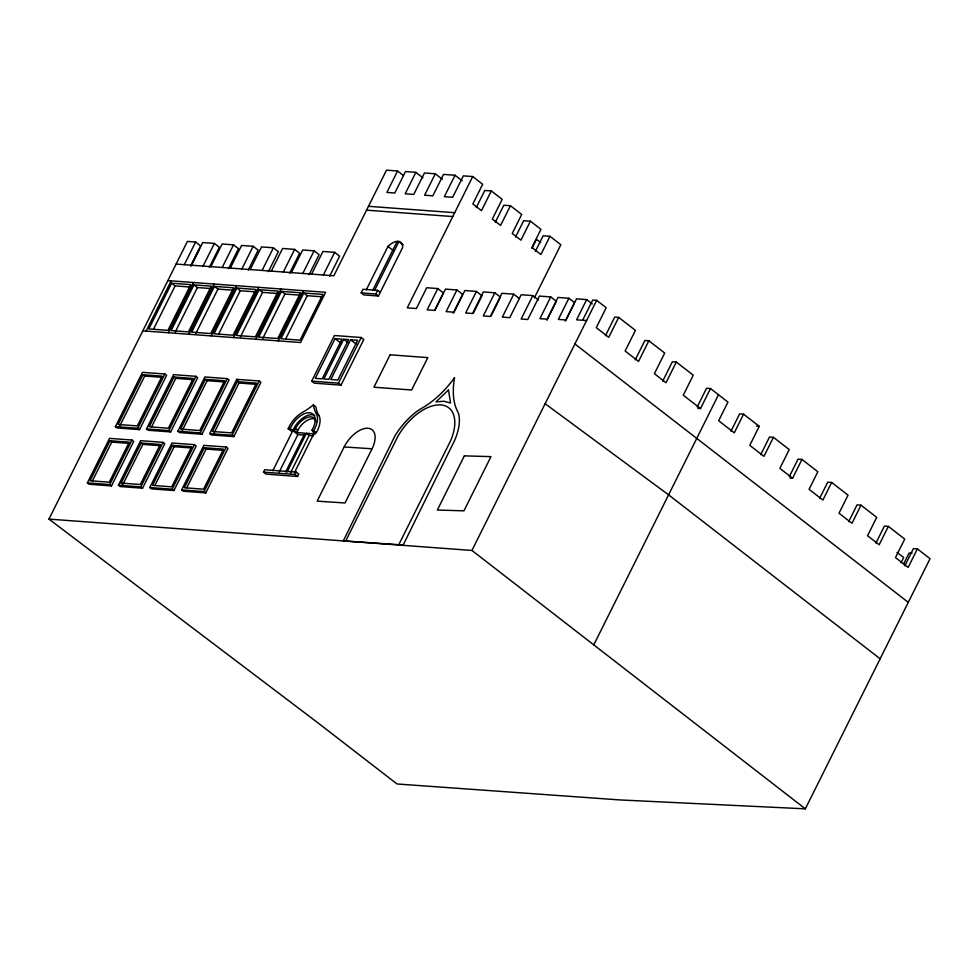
<?xml version="1.0" encoding="UTF-8"?>
<svg xmlns="http://www.w3.org/2000/svg" width="979" height="979" viewBox="0 0 979 979"><rect width="100%" height="100%" fill="white"/><g stroke="black" fill="none" stroke-linecap="round" stroke-linejoin="round"><path stroke-width="1.47" d="M904.877 565.789L913.444 548.595L917.384 548.889L930.05 558.703L805.338 808.838L619.609 799.916L397.009 783.971L317.979 722.894L48.95 519.103L187.393 241.421L195.616 242.033L200.585 245.888L190.624 265.872M146.104 331.086L171.141 280.863M171.631 283.225L148.832 328.956L167.923 330.376L190.734 284.632L171.631 283.225L175.094 285.892L189.779 286.982M184.321 264.673L195.616 242.033M153.63 328.944L175.094 285.892M191.015 265.994L198.908 250.159M191.431 265.199L202.726 242.559L214.377 243.428L219.345 247.283L209.396 267.255M87.351 482.904L109.55 438.384L131.957 440.036L133.682 441.382L111.484 485.902L89.077 484.238L87.351 482.904L109.758 484.568L111.484 485.902M115.412 426.611L142.469 372.35L164.888 374.002L166.614 375.349L139.556 429.622L117.137 427.958L115.412 426.611L137.819 428.276L139.556 429.622M110.04 440.746L90.08 480.775L109.269 482.206L129.228 442.165L110.04 440.746L111.765 442.08L129.485 443.389M142.958 374.712L118.141 424.494L137.329 425.914L162.147 376.132L142.958 374.712L144.696 376.046L162.404 377.356M92.467 480.787L111.765 442.08M119.866 425.828L144.696 376.046M168.425 332.738L193.463 282.515M203.094 266.068L214.377 243.428M193.952 284.877L171.154 330.608L188.457 331.893L211.268 286.162L193.952 284.877L197.415 287.557L210.399 288.511M175.278 331.942L197.415 287.557M210.852 266.643L222.147 244.004L233.504 244.848L238.472 248.69L228.511 268.674M109.758 484.568L131.957 440.036M137.819 428.276L164.888 374.002M188.959 334.255L213.997 284.032M222.209 267.487L233.504 244.848M214.487 286.394L191.688 332.138L210.779 333.545L233.589 287.814L214.487 286.394L217.95 289.074L234.103 290.273M118.422 485.205L140.621 440.685L163.04 442.349L164.766 443.683L142.567 488.203L120.16 486.551L118.422 485.205L140.841 486.869L142.567 488.203M146.495 428.924L173.552 374.651L195.959 376.315L197.697 377.649L170.64 431.923L148.221 430.258L146.495 428.924L168.902 430.576L170.64 431.923M121.163 483.088L141.123 443.046L160.311 444.466L140.352 484.507L121.163 483.088L122.889 484.421L142.848 444.38L160.568 445.702M174.042 377.013L149.224 426.795L168.412 428.215L193.23 378.432L174.042 377.013L175.767 378.347L193.487 379.668M195.812 333.472L217.95 289.074M230.31 268.087L241.593 245.448L253.169 246.304L258.15 250.159L248.189 270.131M151.623 426.795L175.767 378.347M241.886 268.944L253.169 246.304M211.28 335.907L236.318 285.684M236.808 288.046L214.009 333.79L233.1 335.21L255.911 289.466L236.808 288.046L240.271 290.726L254.956 291.815M140.841 486.869L163.04 442.349M168.902 430.576L195.959 376.315M250.22 269.555L261.515 246.916L273.386 247.797L278.354 251.652L268.393 271.624M218.806 333.778L240.271 290.726M149.787 487.53L171.986 443.01L194.405 444.662L196.13 446.008L173.932 490.528L151.525 488.876L149.787 487.53L172.206 489.194L173.932 490.528M177.86 431.237L204.917 376.976L227.324 378.64L229.062 379.974L202.004 434.248L179.585 432.583L177.86 431.237L200.267 432.902L202.004 434.248M172.488 445.372L152.528 485.413L171.717 486.832L191.676 446.791L172.488 445.372L174.213 446.705L191.933 448.015M205.406 379.338L180.589 429.12L199.777 430.54L224.595 380.758L205.406 379.338L207.132 380.672L224.852 381.994M154.915 485.413L174.213 446.705M182.314 430.454L207.132 380.672M262.091 270.437L273.386 247.797M233.602 337.571L258.64 287.337M259.129 289.698L236.331 335.442L255.421 336.862L278.232 291.118L259.129 289.698L262.592 292.378L277.277 293.467M271.293 271.122L282.588 248.482L294.642 249.376L299.623 253.231L289.662 273.202M240.455 336.776L262.592 292.378M172.206 489.194L194.405 444.662M200.267 432.902L227.324 378.64M283.359 272.015L294.642 249.376M255.923 339.223L280.961 289.001M181.641 489.892L203.84 445.372L226.259 447.024L227.985 448.37L205.786 492.89L183.367 491.225L181.641 489.892L204.06 491.556L205.786 492.89M209.702 433.599L236.759 379.338L259.178 380.99L260.903 382.336L233.846 436.61L211.427 434.945L209.702 433.599L232.121 435.263L233.846 436.61M281.45 291.363L258.652 337.094L277.742 338.514L300.553 292.77L281.45 291.363L284.913 294.043L299.598 295.12M291.399 272.615L302.695 249.975L314.112 250.82L319.081 254.675L309.119 274.646M204.33 447.733L184.37 487.762L203.559 489.194L223.518 449.153L204.33 447.733L206.067 449.067L223.775 450.377M237.261 381.7L212.431 431.482L231.619 432.902L256.449 383.119L237.261 381.7L238.986 383.034L256.694 384.343M186.769 487.775L206.067 449.067M214.168 432.816L238.986 383.034M262.776 338.428L284.913 294.043M302.817 273.459L314.112 250.82M278.232 340.876L303.282 290.653M311.64 274.108L322.923 251.468L334.647 252.337L339.615 256.192L329.666 276.176M204.06 491.556L226.259 447.024M232.121 435.263L259.178 380.99M303.771 293.015L280.973 338.746L300.063 340.166L322.862 294.422L303.771 293.015L307.235 295.695L321.92 296.784M285.77 338.734L307.235 295.695M323.364 274.977L334.647 252.337M403.397 175.498L397.572 170.995L386.889 192.422L394.782 193.01L405.465 171.57L415.867 172.341L422.891 177.786M263.486 472.123L264.673 469.749L296.16 472.074L298.754 474.081L297.567 476.467L266.08 474.13L263.486 472.123L294.973 474.46L297.567 476.467M311.677 381.149L334.426 335.516L361.202 337.498L363.796 339.505L341.035 385.139L314.271 383.156L311.677 381.149L338.453 383.132L341.035 385.139M415.867 172.341L405.184 193.781L413.762 194.417L424.458 172.977L435.288 173.785L442.361 179.267M335.075 338.612L315.262 378.359L322.164 378.873L341.989 339.113L335.075 338.612L340.57 342.87M366.268 289.919L387.953 246.427A14.098 7.734 -52.2 0 1 396.544 241.434L399.444 241.642A14.098 7.734 -52.2 0 1 402.626 247.516L378.445 296.013L363.772 294.924L361.178 292.917L362.989 289.27L377.674 290.359L380.256 292.366M272.798 470.777L292.807 430.625A17.732 9.729 -52.2 0 1 314.736 415.537M312.999 432.118L316.339 432.645A20.828 11.418 -52.2 0 0 318.787 415.28A51.654 28.33 -52.2 0 1 315.923 406.897L313.341 404.89A51.654 28.33 -52.2 0 1 302.621 412.257A20.828 11.418 -52.2 0 0 288.193 428.741L290.787 430.748L294.385 430.748L296.343 426.905A15.26 8.37 -52.2 0 1 308.128 417.164A15.26 8.37 -52.2 0 1 315.801 421.668M294.385 430.748L296.723 432.547L298.681 428.716A15.26 8.37 -52.2 0 1 315.63 419.355M343.69 339.248L323.865 378.995L328.822 379.362L348.646 339.615L343.69 339.248L348.083 342.65M279.223 472.049L297.91 434.578L304.934 435.092M372.718 290.396L397.144 241.409L398.918 241.544L403.238 244.885M374.492 290.53L398.918 241.544M350.641 339.762L330.829 379.509L337.804 380.036L357.616 340.276L350.641 339.762L356.136 344.021M285.623 471.976L304.971 433.159L296.723 432.547M435.288 173.785L424.605 195.213L432.853 195.824L443.536 174.397L455.027 175.253L462.149 180.772M287.055 472.074L306.403 433.269L315.336 433.93M361.178 292.917L375.85 293.994L377.674 290.359M290.482 472.881L309.168 435.41L313.672 435.741M338.453 383.132L361.202 337.498M294.569 472.392L314.577 432.241L311.983 430.234A17.732 9.729 -52.2 0 0 309.437 412.722A17.732 9.729 -52.2 0 0 290.212 428.618L288.193 428.741M294.973 474.46L296.16 472.074M455.027 175.253L444.344 196.681L452.665 197.293L463.348 175.865L472.722 176.563L482.671 184.26L472.845 203.975L481.484 210.669L491.323 190.942L502.178 199.337L492.339 219.063L500.587 225.439L510.426 205.725L521.709 214.45L512.237 233.467L520.926 240.185L530.41 221.181L540.959 229.343L531.903 247.491L540.934 254.479L549.978 236.318L560.857 244.726L534.314 297.971M472.722 176.563L407.264 307.847L416.356 308.52L426.722 287.74L437.784 288.56L443.401 292.905L434.774 310.208M344.155 446.95L317.135 501.138L345.036 502.986L372.057 448.786A22.884 12.36 -52.5 0 0 367.884 428.251A22.884 12.36 -52.5 0 0 344.155 446.95L372.057 448.786M476.259 207.572L484.789 190.477L491.323 190.942M437.784 288.56L427.162 309.841L434.835 310.416L445.457 289.123L456.924 289.968L462.541 294.324L453.106 313.268M456.924 289.968L446.143 311.616L454.048 312.203L464.841 290.555L476.406 291.412L482.023 295.768L473.285 313.304M495.276 222.331L503.806 205.247L510.426 205.725M345.82 540.751L397.804 436.475A43.149 23.741 -52.6 0 1 440.795 404.902A43.149 23.741 -52.6 0 1 450.781 440.403L398.796 544.679L343.286 540.922L394.77 436.255A48.669 26.445 -51.1 0 1 418.217 410.434L422.72 407.741A76.668 47.971 -56.3 0 0 454.562 377.625A76.668 39.319 -59.2 0 0 457.022 410.287L458.515 413.419A48.669 26.445 -51.1 0 1 454.501 440.685L403.018 545.352L398.796 544.679M476.406 291.412L465.649 312.986L472.576 313.5L483.332 291.926L494.848 292.782L500.465 297.139L490.968 316.193M515.566 236.991L523.692 220.691L530.41 221.181M494.848 292.782L483.308 315.923L490.344 316.45L501.884 293.308L513.755 294.19L519.372 298.534M531.915 248.36L536.455 239.268L540.665 242.535M513.755 294.19L502.325 317.11L509.778 317.661L521.207 294.74L532.833 295.597L538.45 299.953M535.378 251.358L543.137 235.792L549.978 236.318M532.833 295.597L521.146 319.019L527.754 319.509L539.429 296.086L550.749 296.931L556.366 301.275L546.894 320.28M550.749 296.931L539.931 318.64L547.126 319.178L557.957 297.457L568.885 298.265L574.502 302.621L565.275 321.124M568.885 298.265L558.336 319.411L565.972 319.986L576.509 298.84L586.69 299.586L592.307 303.943M586.69 299.586L576.607 319.815L586.58 320.549M582.64 320.255L592.723 300.039L596.664 300.333L606.209 307.724L596.272 327.659L608.742 337.327L618.679 317.392L635.42 330.364L625.128 351.008L638.553 361.422L648.844 340.765L664.692 353.052L654.388 373.697L666.026 382.703L676.318 362.059L693.254 375.19L683.281 395.198L700.511 408.549L710.497 388.541L727.972 402.1L718.672 420.75L734.262 432.84L743.563 414.178L759.251 426.342L749.779 445.347L763.963 456.336L773.434 437.332L789.245 449.581L779.871 468.378L792.598 478.241L801.972 459.445L817.832 471.743L809.07 489.329L822.911 500.049L831.673 482.463L848.034 495.141L839.015 513.229L851.975 523.275L860.994 505.188L876.694 517.353L867.541 535.733L879.179 544.752L888.345 526.384L904.731 539.074L895.491 557.589L908.157 567.404L917.384 548.889M48.95 519.103L471.951 550.455L596.664 300.333M605.463 335.699L614.739 317.098L618.679 317.392M635.249 359.831L644.904 340.484L648.844 340.765M662.722 381.125L672.377 361.765L676.318 362.059M697.244 406.934L706.557 388.259L710.497 388.541M593.788 644.88L718.5 394.757M730.995 431.213L739.622 413.884L743.563 414.178M760.695 454.697L769.494 437.038L773.434 437.332M789.331 476.602L798.032 459.151L801.972 459.445M819.643 498.409L827.732 482.17L831.673 482.463M848.683 521.685L857.053 504.895L860.994 505.188M875.899 543.149L884.404 526.09L888.345 526.384M901.023 562.778L903.678 557.443L896.972 552.389M903.776 563.733L909.099 553.062L912.061 553.233M397.572 170.995L386.497 170.162L333.851 275.76L176.11 264.073M368.471 206.312L454.697 212.7M366.55 210.167L452.775 216.555M167.862 280.618L325.603 292.305L300.553 342.528L142.812 330.841M697.892 408.353L700.511 408.549M756.632 426.146L759.251 426.342M789.98 478.046L792.598 478.241M311.983 430.234L316.339 432.645M545.119 403.703L668.596 494.848L880.145 658.806M574.906 343.972L908.292 602.354M387.953 246.427L393.35 250.612M375.85 293.994L378.445 296.013M313.341 404.89A51.654 28.33 -52.2 0 0 316.193 413.26L318.787 415.28M471.951 550.455L805.338 808.838M236.759 379.338L238.484 380.672M306.403 433.269L309.168 435.41M295.438 428.643L297.763 430.442M290.212 428.618L297.91 434.578M141.123 443.046L142.848 444.38M316.193 413.26A20.828 11.418 -52.2 0 1 313.757 430.625M390.095 354.814L373.941 387.219L411.645 390.009L427.799 357.604L390.095 354.814M464.352 455.859L437.344 510.047L463.948 510.83L490.968 456.642L464.352 455.859M448.492 389.948L435.973 401.928L443.903 401.231L450.548 403.005L448.492 389.948"/></g></svg>
